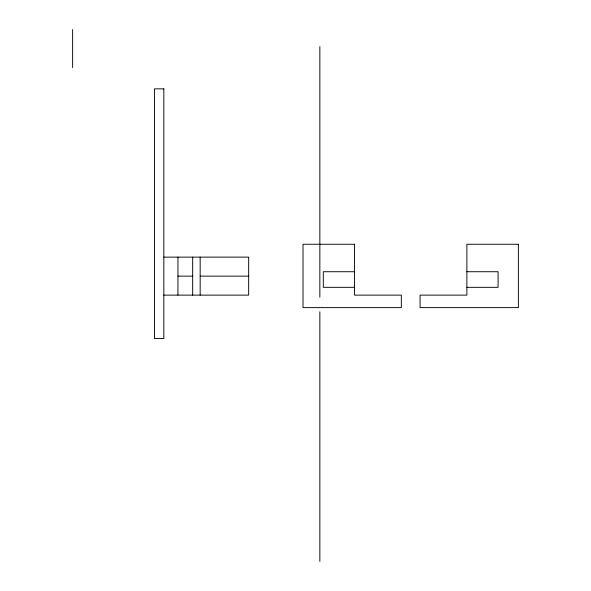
<?xml version="1.0" encoding="UTF-8"?>
<svg xmlns="http://www.w3.org/2000/svg" width="591" height="591" viewBox="0 0 591 591"><rect width="100%" height="100%" fill="white"/><g stroke="black" fill="none" stroke-linecap="round" stroke-linejoin="round"><path stroke-width="0.89" d="M163.833 257.129L248.663 257.122L248.663 295.131L163.833 295.123M354.511 271.727L323.299 271.727L323.299 287.329L354.511 287.329M466.875 271.727L498.087 271.727L498.087 287.329L466.875 287.329M177.943 276.13L192.673 276.13M200.164 276.13L248.663 276.13M319.849 46.593L319.849 297.199M319.849 311.76L319.849 561.45M200.164 257.122L200.164 295.131M192.673 257.122L192.673 295.131M177.943 257.122L177.943 295.131M72.627 29.55L72.627 67.566M163.833 88.857L154.473 88.857L154.473 338.547L163.833 338.547L163.833 88.857M354.511 244.26L303.013 244.26L303.013 307.615L401.333 307.615L401.333 295.131L354.511 295.131L354.511 244.26M518.373 244.26L466.875 244.26L466.875 295.131L420.061 295.131L420.061 307.615L518.373 307.615L518.373 244.26"/></g></svg>
